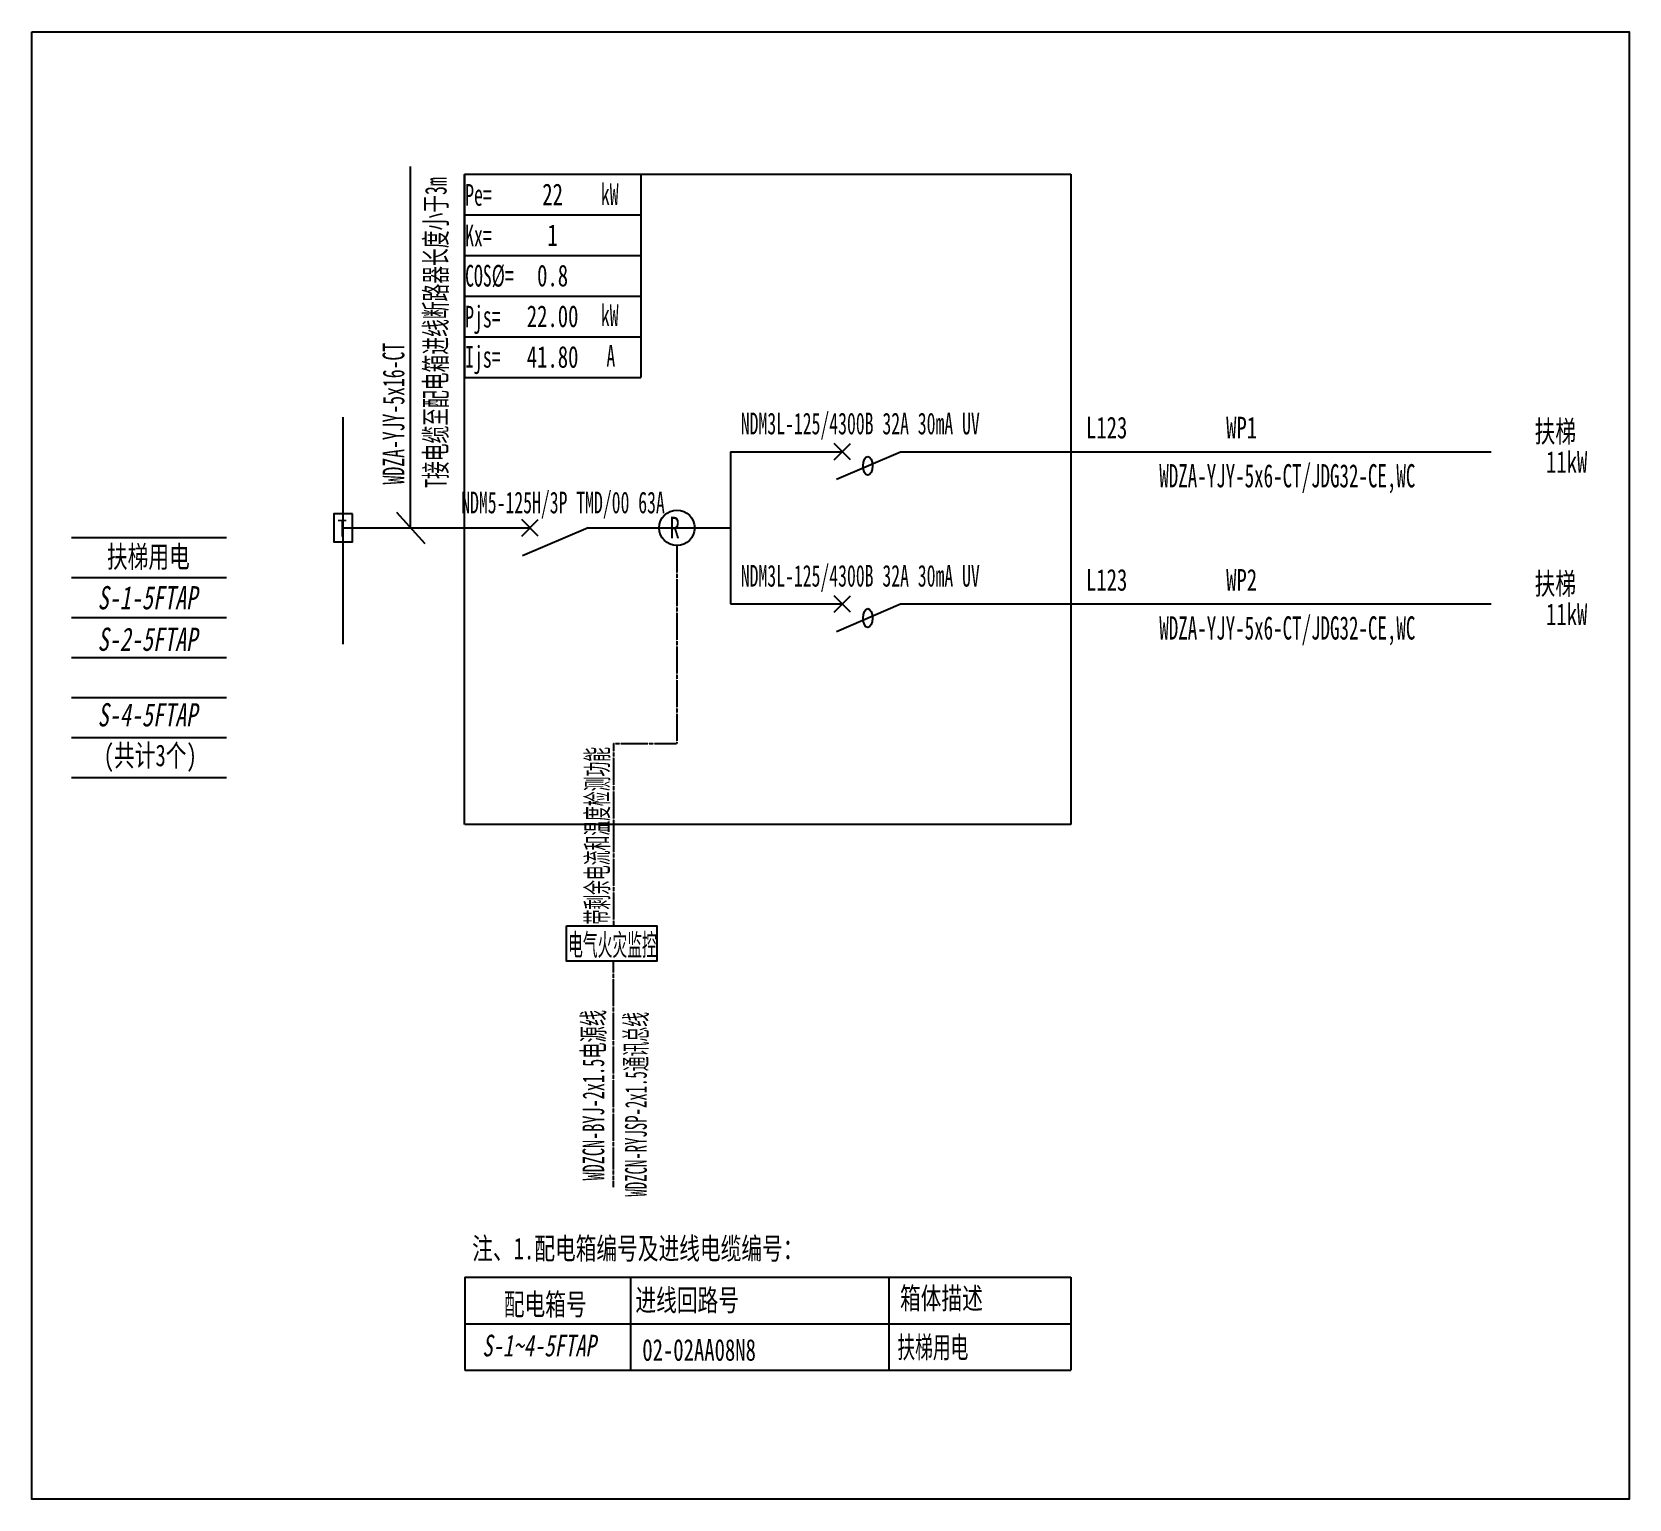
# Model space of a CAD drawing. Extents: x 302306 to 304640, y 326198 to 328342.
import ezdxf
from ezdxf.enums import TextEntityAlignment as Align

# ---------------------------------------------------------------- set-up
doc = ezdxf.new("R2010")
doc.units = 0
doc.header["$MEASUREMENT"] = 0
doc.linetypes.add('DASHDOT', pattern=[1, 0.5, -0.25, 0, -0.25])
doc.linetypes.add('DASHED', pattern=[0.75, 0.5, -0.25])
for name, color, linetype in [('D_E_Eqpm(强电设备)', 100, 'Continuous'), ('D_E_Eqpm（强电设备）', 100, 'Continuous'), ('D_E_Text(强电文字)', 51, 'Continuous'), ('D_E_Text（强电文字）', 51, 'Continuous'), ('D_E_Wire(强电线缆)', 10, 'Continuous'), ('D_E_Wire（强电线缆）', 10, 'Continuous'), ('D_El_Eqpm（弱电设备）', 100, 'Continuous'), ('D_El_Text（弱电文字）', 51, 'Continuous'), ('D_T_TableDim（表格尺寸）', 255, 'Continuous'), ('DQ-漏电火灾', 80, 'Continuous'), ('DQ_Eqpm', 100, 'Continuous'), ('系统图', 220, 'Continuous')]:
    doc.layers.add(name, color=color, linetype=linetype)
doc.styles.add('$1$电气', font='', dxfattribs={"width": 0.7})
doc.styles.add('电气', font='', dxfattribs={"width": 0.7})
doc.styles.add('电气箱', font='simhei.ttf', dxfattribs={"width": 0.8, "oblique": 10})
doc.styles.get('$1$电气').set_extended_font_data('SimSun')
doc.styles.get('电气').set_extended_font_data('SimSun')

# ---------------------------------------------------------------- blocks, each defined once
blk = doc.blocks.new('T接箱')
at = {"layer": 'DQ_Eqpm'}
blk.add_lwpolyline([(313, 172), (73, 172), (73, -188), (313, -188)], close=True, dxfattribs=at)
at = {"layer": 'DQ_Eqpm', "color": 51, "style": '电气', "width": 0.8}
blk.add_text('T', height=220, dxfattribs=at).set_placement((120, -121))

msp = doc.modelspace()

# ---------------------------------------------------------------- linework, layer by layer
at = {"linetype": 'DASHED'}
for p, q in [((302938.1, 327184.2, 0), (302938.1, 328134.8, 0)), ((302938.1, 328134.8, 0), (303824.1, 328134.8, 0)), ((303824.1, 328134.8, 0), (303824.1, 327184.2, 0)), ((303824.1, 327184.2, 0), (302938.1, 327184.2, 0))]:
    msp.add_line(p, q, dxfattribs=at)
for p, q in [((302363.8, 327603.7, 0), (302590.2, 327603.7, 0)), ((302363.8, 327545.3, 0), (302590.2, 327545.3, 0)), ((302363.8, 327486.9, 0), (302590.2, 327486.9, 0)), ((302363.8, 327428.5, 0), (302590.2, 327428.5, 0)), ((302363.8, 327370, 0), (302590.2, 327370, 0)), ((302363.8, 327311.6, 0), (302590.2, 327311.6, 0)), ((302363.8, 327253.2, 0), (302590.2, 327253.2, 0))]:
    msp.add_line(p, q)
at = {"layer": 'D_E_Eqpm(强电设备)', "color": 100}
for p, q in [((303478.4, 327717.1, 0), (303502.4, 327741.1, 0)), ((303502.4, 327717.1, 0), (303478.4, 327741.1, 0)), ((303478.4, 327717.1, 0), (303502.4, 327741.1, 0)), ((303502.4, 327717.1, 0), (303478.4, 327741.1, 0)), ((303481.7, 327688.9, 0), (303575.3, 327729.1, 0)), ((303021.8, 327605.8, 0), (303045.8, 327629.8, 0)), ((303045.8, 327605.8, 0), (303021.8, 327629.8, 0)), ((303118.7, 327617.8, 0), (303022.8, 327576.7, 0)), ((303478.4, 327494.6, 0), (303502.4, 327518.6, 0)), ((303502.4, 327494.6, 0), (303478.4, 327518.6, 0)), ((303478.4, 327494.6, 0), (303502.4, 327518.6, 0)), ((303502.4, 327494.6, 0), (303478.4, 327518.6, 0)), ((303481.7, 327466.4, 0), (303575.3, 327506.6, 0))]:
    msp.add_line(p, q, dxfattribs=at)
at = {"layer": 'D_E_Eqpm（强电设备）'}
for centre in [(303527.4, 327708.5, 0), (303527.4, 327486, 0)]:
    msp.add_ellipse(centre, major_axis=(0, 13.7), ratio=0.500475, dxfattribs=at)
at = {"layer": 'D_E_Text（强电文字）'}
for p, q in [((302859.4, 327617.8, 0), (302859.4, 328146, 0)), ((302938.1, 328134.8, 0), (302938.1, 327837.6, 0)), ((302938.1, 328134.8, 0), (303195.6, 328134.8, 0)), ((303195.6, 328134.8, 0), (303195.6, 327837.6, 0)), ((302938.1, 328075.4, 0), (303195.6, 328075.4, 0)), ((302938.1, 328015.9, 0), (303195.6, 328015.9, 0)), ((302938.1, 327956.5, 0), (303195.6, 327956.5, 0)), ((302938.1, 327897.1, 0), (303195.6, 327897.1, 0)), ((302938.1, 327837.6, 0), (303195.6, 327837.6, 0)), ((302838.7, 327640.8, 0), (302880.1, 327594.8, 0)), ((302363.8, 327545.3, 0), (302590.2, 327545.3, 0))]:
    msp.add_line(p, q, dxfattribs=at)
at = {"layer": 'D_E_Wire(强电线缆)', "color": 10}
for p, q in [((303326.7, 327729.1, 0), (303490.4, 327729.1, 0)), ((303326.7, 327729.1, 0), (303490.4, 327729.1, 0)), ((303575.3, 327729.1, 0), (304438.4, 327729.1, 0)), ((303326.7, 327506.6, 0), (303490.4, 327506.6, 0)), ((303326.7, 327506.6, 0), (303490.4, 327506.6, 0)), ((303575.3, 327506.6, 0), (304438.4, 327506.6, 0))]:
    msp.add_line(p, q, dxfattribs=at)
at = {"layer": 'D_E_Wire（强电线缆）'}
for p, q in [((302760.7, 327447.9, 0), (302760.7, 327779.7, 0)), ((303326.7, 327729.1, 0), (303326.7, 327506.6, 0)), ((302760.7, 327617.8, 0), (303033.8, 327617.8, 0)), ((303118.7, 327617.8, 0), (303326.7, 327617.8, 0))]:
    msp.add_line(p, q, dxfattribs=at)
at = {"layer": 'D_El_Eqpm（弱电设备）', "color": 3}
msp.add_line((303219.2, 326984.5, 0), (303087, 326984.5, 0), dxfattribs=at)
at = {"layer": 'D_El_Eqpm（弱电设备）', "color": 3, "elevation": 0}
msp.add_lwpolyline([(303087, 327036.3), (303219.2, 327036.3), (303219.2, 326984.5), (303087, 326984.5)], close=True, dxfattribs=at)
at = {"layer": 'D_T_TableDim（表格尺寸）', "ltscale": 3.5}
for p, q in [((302938.8, 326522.7, 0), (303824.1, 326522.7, 0)), ((302938.8, 326522.7, 0), (302938.8, 326386.9, 0)), ((303180.8, 326522.7, 0), (303180.8, 326386.9, 0)), ((303558.2, 326522.7, 0), (303558.2, 326386.9, 0)), ((303824.1, 326522.7, 0), (303824.1, 326386.9, 0)), ((302938.8, 326454.8, 0), (303824.1, 326454.8, 0)), ((302938.8, 326454.8, 0), (303824.1, 326454.8, 0)), ((302938.8, 326386.9, 0), (303824.1, 326386.9, 0))]:
    msp.add_line(p, q, dxfattribs=at)
at = {"layer": 'DQ-漏电火灾', "linetype": 'DASHDOT', "ltscale": 0.5}
for p, q in [((303248.6, 327591.9, 0), (303248.6, 327302.6, 0)), ((303155.9, 327302.6, 0), (303155.9, 327036.3, 0)), ((303155.9, 327302.6, 0), (303248.6, 327302.6, 0)), ((303155.9, 326653.7, 0), (303155.9, 326984.5, 0))]:
    msp.add_line(p, q, dxfattribs=at)
at = {"layer": 'DQ-漏电火灾', "color": 3}
msp.add_circle((303248.6, 327617.8, 0), 25.9, dxfattribs=at)
at = {"layer": '系统图', "ltscale": 9973.992009}
msp.add_lwpolyline([(302306, 328342.5), (304640, 328342.5), (304640, 326198.5), (302306, 326198.5)], close=True, dxfattribs=at)

# ---------------------------------------------------------------- block references
at = {"layer": 'D_E_Eqpm（强电设备）', "xscale": 0.1131912708428762, "yscale": 0.1131912708428762, "zscale": 0.1131912708428762}
msp.add_blockref('T接箱', (302738.9, 327618.7, 0), dxfattribs=at)

# ---------------------------------------------------------------- texts
at = {"layer": 'D_E_Text(强电文字)', "color": 51, "style": '电气', "width": 0.6}
for p in [(304140.6, 327690.9, 0), (304140.6, 327468.5, 0)]:
    msp.add_text('WDZA-YJY-5x6-CT/JDG32-CE,WC', height=33.957, dxfattribs=at).set_placement(p, align=Align.MIDDLE)
at = {"layer": 'D_E_Text（强电文字）', "style": '电气', "width": 0.6}
for s, p in [('T接电缆至配电箱进线断路器长度小于3m', (302912, 327676.3, 0)), ('WDZA-YJY-5x16-CT', (302850.2, 327681.2, 0))]:
    msp.add_text(s, height=31.694, rotation=90, dxfattribs=at).set_placement(p)
at = {"layer": 'D_E_Text（强电文字）', "linetype": 'Continuous', "style": '电气', "width": 0.6}
for s, height, p in [('Pe=', 31.69, (302939.1, 328088.5, 0)), ('kW', 31.69, (303137.4, 328089.7, 0)), ('Kx=', 31.69, (302939.1, 328029, 0)), ('COS%%C=', 31.69, (302939.1, 327970.4, 0)), ('Pjs=', 31.69, (302939.1, 327910.6, 0)), ('kW', 31.69, (303137.4, 327912.6, 0)), ('Ijs=', 31.69, (302939.1, 327851.9, 0)), ('A', 31.7, (303145.5, 327853.2, 0))]:
    msp.add_text(s, height=height, dxfattribs=at).set_placement(p)
at = {"layer": 'D_E_Text（强电文字）'}
for s, height, style, width, p in [('NDM3L-125/4300B 32A 30mA UV', 31.694, '$1$电气', 0.6, (303516.5, 327767.7, 0)), ('NDM5-125H/3P TMD/00 63A', 31.694, '电气', 0.6, (303082.1, 327652.3, 0)), ('扶梯用电', 31.69, '电气', 0.7, (302476.1, 327576.1, 0)), ('NDM3L-125/4300B 32A 30mA UV', 31.694, '$1$电气', 0.6, (303516.5, 327545.2, 0)), ('(共计3个)', 31.69, '电气', 0.7, (302478.9, 327283.4, 0)), ('电气火灾监控', 31.69, '电气', 0.5, (303154.3, 327009.2, 0))]:
    msp.add_text(s, height=height, dxfattribs=dict(at, style=style, width=width)).set_placement(p, align=Align.MIDDLE)
at = {"layer": 'D_E_Text（强电文字）', "style": '电气'}
for s, height, width, p in [('L123', 31.69, 0.7, (303846.4, 327748.5, 0)), ('WP1', 31.69, 0.7, (304051.2, 327748.5, 0)), ('L123', 31.69, 0.7, (303846.4, 327526, 0)), ('WP2', 31.69, 0.7, (304051.2, 327526, 0)), ('注、1.配电箱编号及进线电缆编号：', 31.694, 0.7, (302949.4, 326548.8, 0)), ('配电箱号', 31.69, 0.7, (302995.6, 326467.2, 0)), ('进线回路号', 31.69, 0.7, (303187.9, 326473.3, 0)), ('箱体描述', 31.69, 0.7, (303574.6, 326476.1, 0)), ('扶梯用电', 31.69, 0.6, (303570.7, 326404.6, 0))]:
    msp.add_text(s, height=height, dxfattribs=dict(at, width=width)).set_placement(p)
at = {"layer": 'D_E_Text（强电文字）', "style": '电气', "width": 0.7}
for s, p in [('扶梯', (304562.5, 327742.8, 0)), ('11kW', (304579, 327698.2, 0)), ('扶梯', (304562.5, 327520.4, 0)), ('11kW', (304579, 327475.7, 0))]:
    msp.add_text(s, height=31.69, dxfattribs=at).set_placement(p, align=Align.RIGHT)
at = {"layer": 'D_E_Text（强电文字）', "style": '电气箱', "oblique": 10, "width": 0.7}
for s, height, p in [('S-1-5FTAP', 33.96, (302474.7, 327515.7, 0)), ('S-2-5FTAP', 33.96, (302474.7, 327455, 0)), ('S-4-5FTAP', 33.96, (302474.7, 327344.6, 0)), ('S-1~4-5FTAP', 31.694, (303047.1, 326422.8, 0))]:
    msp.add_text(s, height=height, dxfattribs=at).set_placement(p, align=Align.MIDDLE)
at = {"layer": 'D_E_Text（强电文字）', "color": 1, "style": '电气', "width": 0.7}
msp.add_text('02-02AA08N8', height=31.694, dxfattribs=at).set_placement((303198, 326400.6, 0))
at = {"layer": 'D_E_Text（强电文字）', "width": 257.486, "attachment_point": 5, "style": '电气'}
for s, insert, char_height in [('22', (303066.9, 328105.1, 0), 31.69), ('1', (303066.9, 328045.6, 0), 31.7), ('0.8', (303066.9, 327986.2, 0), 31.69), ('{\\C200;22.00}', (303066.9, 327926.8, 0), 31.694), ('{\\C200;41.80}', (303066.9, 327867.4, 0), 31.694)]:
    msp.add_mtext(s, dxfattribs=dict(at, insert=insert, char_height=char_height))
at = {"layer": 'D_El_Text（弱电文字）', "color": 1, "style": '电气', "width": 0.5}
msp.add_text('带剩余电流和温度检测功能', height=31.694, rotation=90, dxfattribs=at).set_placement((303147.9, 327038.2, 0))
at = {"layer": 'D_El_Text（弱电文字）', "style": '电气'}
for s, width, p in [('WDZCN-BYJ-2x1.5电源线', 0.55, (303142.3, 326664.1, 0)), ('WDZCN-RYJSP-2x1.5通讯总线', 0.5, (303204.5, 326640.5, 0))]:
    msp.add_text(s, height=31.694, rotation=90, dxfattribs=dict(at, width=width)).set_placement(p)
at = {"layer": 'DQ-漏电火灾', "color": 50, "style": '电气', "width": 0.7}
msp.add_text('R', height=31.7, dxfattribs=at).set_placement((303237.7, 327602.3, 0))

doc.saveas('drawing.dxf')
